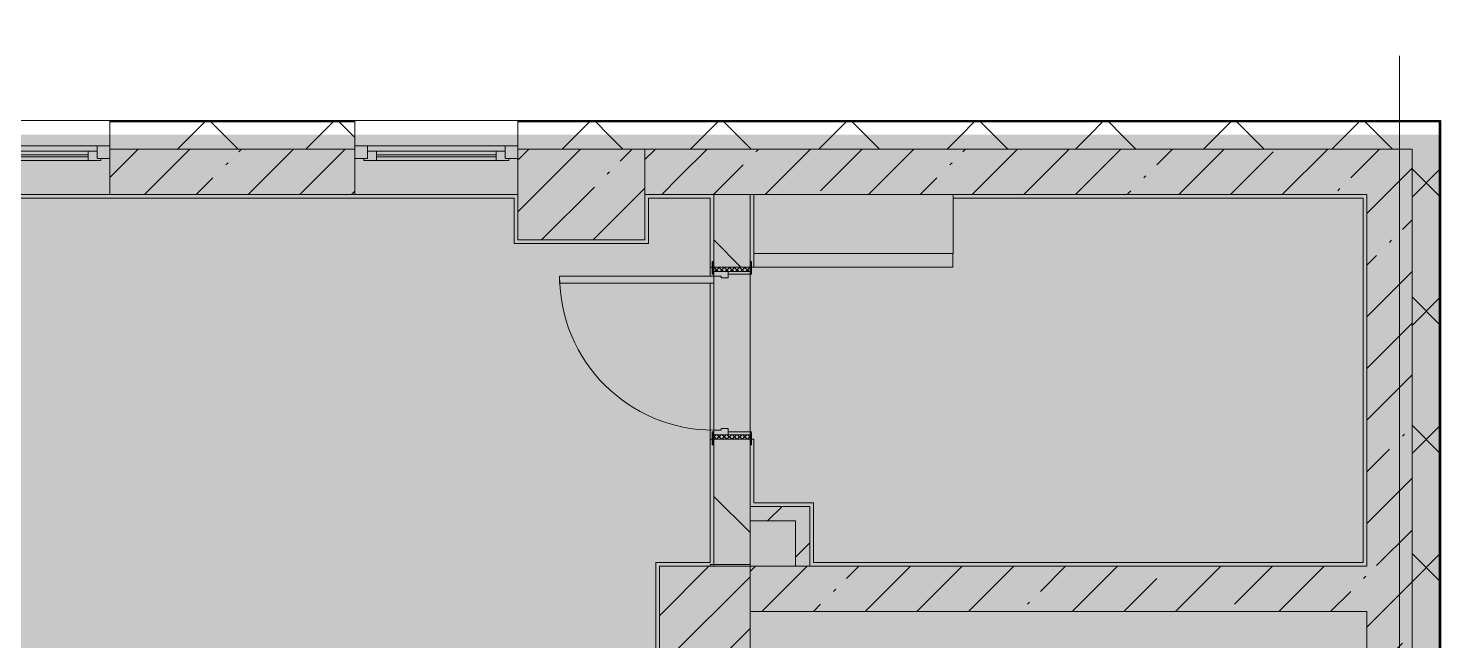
# Model space of a CAD drawing. Header units: millimetres. Extents: x -8624 to 200664, y -8553 to 29000.
# Drawn here: x 117450 to 125238, y 18689 to 22067 of the extents above; entities that cross this region are included whole.
import ezdxf

# ---------------------------------------------------------------- set-up
doc = ezdxf.new("R2010")
doc.units = ezdxf.units.MM
doc.layers.add('A-DETL-GENF-1', color=7, linetype='Continuous', lineweight=9, true_color=0xc0c0c0, transparency=0.4)
for name, color, linetype, lineweight, true_color in [('A-DOOR-1', 7, 'Continuous', 5, 0xb7b7b7), ('A-DOOR-2', 7, 'Continuous', 5, 0xe2e2e2), ('A-DOOR-3', 7, 'Continuous', 5, 0xaaaaaa), ('A-DOOR-FRAM-1', 7, 'Continuous', 5, 0xe2e2e2), ('A-DOOR-FRAM-2', 7, 'Continuous', 5, 0xb7b7b7), ('A-DOOR-FRAM-3', 7, 'Continuous', 5, 0xaaaaaa), ('A-FLOR-1', 7, 'Continuous', 5, 0xb7b7b7), ('A-GLAZ-1', 7, 'Continuous', 5, 0x737373), ('A-WALL-2', 7, 'Continuous', 5, 0x737373), ('A-WALL-3', 7, 'Continuous', 9, 0x737373), ('I-WALL-2', 7, 'Continuous', 5, 0x737373), ('S-COLS-1', 7, 'Continuous', 5, 0x737373)]:
    doc.layers.add(name, color=color, linetype=linetype, lineweight=lineweight, true_color=true_color)
for name, color, linetype, lineweight in [('A-WALL', 7, 'Continuous', 5), ('A-WALL-1', 7, 'Continuous', 9), ('I-WALL', 7, 'Continuous', 5), ('S-COLS', 7, 'Continuous', 5), ('Оси', 7, 'Continuous', 9)]:
    doc.layers.add(name, color=color, linetype=linetype, lineweight=lineweight)
pattern_1 = [(45, (0, 0), (-285.1231, 285.1231), []), (45, (285.12, 0), (-285.1231, 285.1231), [504.031, -100.806, 16.764, -84.042])]
pattern_2 = [(45, (0, 0), (-353.5534, 353.5534), []), (135, (0, 0), (-353.5534, -353.5534), [])]
pattern_3 = [(45, (0, 0), (-176.7767, 176.7767), [])]

# ---------------------------------------------------------------- blocks, each defined once
blk = doc.blocks.new('120_Окно_СКБ_1Ст - 120_Окно_СКБ_1Ст 900х2500_h_ с форточкой-22876038-3_1_3_птичка копия 1')
at = {"layer": 'A-GLAZ-1'}
for p, q in [((-450, -127), (-450, -57)), ((-450, -57), (-380, -57)), ((450, -57), (-450, -57)), ((-380, -57), (-380, -127)), ((380, -127), (380, -57)), ((380, -57), (450, -57)), ((450, -57), (450, -127)), ((-380, -127), (-450, -127)), ((-450, -127), (-400, -127)), ((-380, -127), (-400, -127)), ((-400, -127), (-400, -137)), ((-400, -137), (400, -137)), ((400, -137), (-400, -137)), ((380, -87), (-380, -87)), ((-380, -87), (-380, -127)), ((-330, -137), (-330, -87)), ((-330, -107), (330, -107)), ((330, -117), (-330, -117)), ((330, -137), (330, -87)), ((380, -127), (380, -87)), ((450, -127), (380, -127)), ((400, -127), (380, -127)), ((400, -127), (450, -127)), ((400, -137), (400, -127))]:
    blk.add_line(p, q, dxfattribs=at)
blk = doc.blocks.new('110_Дверь_СКБ_1Ст_Внутренняя1 - Д-8 950x2100h_охрана-V61-3_1_3_птичка копия 1')
at = {"layer": 'A-DOOR-2'}
h = blk.add_hatch(color=256, dxfattribs=at)
h.paths.add_polyline_path([(-437.5, 100), (-437.5, 20), (-402.5, 20), (-402.5, 60), (-412.5, 60), (-412.5, 100)])
h.paths.add_polyline_path([(427.5, 60), (427.5, 20), (462.5, 20), (462.5, 100), (437.5, 100), (437.5, 60)])
at = {"layer": 'A-DOOR-3'}
h = blk.add_hatch(dxfattribs=at)
h.set_pattern_fill('FP_29', color=256, style=0, pattern_type=2)
h.set_pattern_definition([(135, (1826.41, 164.685), (-14.14214, -14.14214), []), (225, (1826.41, 164.685), (14.14214, -14.14214), [])])
h.paths.add_polyline_path([(462.5, -100), (487.5, -100), (487.5, 100), (462.5, 100)])
at = {"layer": 'A-DOOR-FRAM-1'}
for points in [[(397.5, 100), (437.5, 100), (437.5, 950), (397.5, 950), (397.5, 645.6)], [(-492.5, 100), (-422.5, 100), (-422.5, 108), (-492.5, 108)], [(447.5, 100), (517.5, 100), (517.5, 108), (447.5, 108)], [(-437.5, -100), (-422.5, -100), (-422.5, 20), (-437.5, 20)], [(447.5, -100), (462.5, -100), (462.5, 20), (447.5, 20)], [(-492.5, -108), (-422.5, -108), (-422.5, -100), (-492.5, -100)], [(447.5, -108), (517.5, -108), (517.5, -100), (447.5, -100)]]:
    blk.add_hatch(color=256, dxfattribs=at).paths.add_polyline_path(points)
at = {"layer": 'A-DOOR-FRAM-3'}
h = blk.add_hatch(dxfattribs=at)
h.set_pattern_fill('FP_30', color=256, style=0, pattern_type=2)
h.set_pattern_definition([(45, (-296.384, 164.685), (-14.1421, 14.1421), []), (135, (-296.384, 164.685), (-14.1421, -14.1421), [])])
h.paths.add_polyline_path([(-462.5, -100), (-437.5, -100), (-437.5, 100), (-462.5, 100)])
at = {"layer": 'A-DOOR-1'}
for p, q in [((437.5, 950), (397.5, 950)), ((397.5, 950), (397.5, 100)), ((437.5, 100), (437.5, 950)), ((397.5, 100), (437.5, 100))]:
    blk.add_line(p, q, dxfattribs=at)
blk.add_arc((437.5, 100), 850, 90, 180, dxfattribs=at)
at = {"layer": 'A-DOOR-FRAM-2'}
for p, q in [((-422.5, 108), (-492.5, 108)), ((-492.5, 108), (-492.5, 100)), ((-492.5, 100), (-422.5, 100)), ((-437.5, 100), (-462.5, 100)), ((-462.5, 100), (-462.5, -100)), ((-412.5, 100), (-437.5, 100)), ((-437.5, 100), (-437.5, 20)), ((-437.5, -100), (-437.5, 100)), ((-422.5, 100), (-437.5, 100)), ((-437.5, 100), (-437.5, 99)), ((-437.5, 99), (-422.5, 99)), ((-422.5, 100), (-422.5, 108)), ((-422.5, 99), (-422.5, 100)), ((-412.5, 60), (-412.5, 100)), ((437.5, 100), (437.5, 60)), ((462.5, 100), (437.5, 100)), ((517.5, 108), (447.5, 108)), ((447.5, 108), (447.5, 100)), ((462.5, 100), (447.5, 100)), ((447.5, 100), (447.5, 99)), ((447.5, 100), (517.5, 100)), ((447.5, 99), (462.5, 99)), ((462.5, 20), (462.5, 100)), ((487.5, 100), (462.5, 100)), ((462.5, 100), (462.5, -100)), ((462.5, 99), (462.5, 100)), ((487.5, -100), (487.5, 100)), ((517.5, 100), (517.5, 108)), ((-437.5, 20), (-402.5, 20)), ((-422.5, 20), (-437.5, 20)), ((-437.5, 20), (-437.5, -100)), ((-422.5, -100), (-422.5, 20)), ((-402.5, 60), (-412.5, 60)), ((-402.5, 20), (-402.5, 60)), ((437.5, 60), (427.5, 60)), ((427.5, 60), (427.5, 20)), ((427.5, 20), (462.5, 20)), ((462.5, 20), (447.5, 20)), ((447.5, 20), (447.5, -100)), ((462.5, -100), (462.5, 20)), ((-422.5, -100), (-492.5, -100)), ((-492.5, -100), (-492.5, -108)), ((-492.5, -108), (-422.5, -108)), ((-462.5, -100), (-437.5, -100)), ((-437.5, -100), (-422.5, -100)), ((-422.5, -108), (-422.5, -100)), ((447.5, -100), (462.5, -100)), ((517.5, -100), (447.5, -100)), ((447.5, -100), (447.5, -108)), ((447.5, -108), (517.5, -108)), ((462.5, -100), (487.5, -100)), ((517.5, -108), (517.5, -100))]:
    blk.add_line(p, q, dxfattribs=at)
blk = doc.blocks.new('120_Окно_СКБ_1Ст - 120_Окно_СКБ_1Ст 900х2500_h_ с форточкой-V49-3_1_3_птичка копия 1')
at = {"layer": 'A-GLAZ-1'}
for p, q in [((-450, -127), (-450, -57)), ((-450, -57), (-380, -57)), ((450, -57), (-450, -57)), ((-380, -57), (-380, -127)), ((380, -127), (380, -57)), ((380, -57), (450, -57)), ((450, -57), (450, -127)), ((-380, -127), (-450, -127)), ((-450, -127), (-400, -127)), ((-380, -127), (-400, -127)), ((-400, -127), (-400, -137)), ((-400, -137), (400, -137)), ((400, -137), (-400, -137)), ((380, -87), (-380, -87)), ((-380, -87), (-380, -127)), ((-330, -137), (-330, -87)), ((-330, -107), (330, -107)), ((330, -117), (-330, -117)), ((330, -137), (330, -87)), ((380, -127), (380, -87)), ((450, -127), (380, -127)), ((400, -127), (380, -127)), ((400, -127), (449.8, -127)), ((400, -137), (400, -127))]:
    blk.add_line(p, q, dxfattribs=at)
blk = doc.blocks.new('BSC_Колонна _Прямоугольная - 700х500-23282984-3_1_3_птичка копия 1')
at = {"layer": 'S-COLS'}
h = blk.add_hatch(dxfattribs=at)
h.set_pattern_fill('FP_74', color=256, style=0, pattern_type=2)
h.set_pattern_definition([(45, (-120500, -21150), (-285.1231, 285.1231), []), (45, (-120214.88, -21150), (-285.1231, 285.1231), [504.031, -100.806, 16.764, -84.042])])
h.paths.add_polyline_path([(-350, -250), (350, -250), (350, 250), (-350, 250), (-350, -227)])
at = {"layer": 'S-COLS-1'}
for p, q in [((350, 250), (-350, 250)), ((-350, 250), (-350, -250)), ((350, -250), (350, 250)), ((-350, -250), (350, -250))]:
    blk.add_line(p, q, dxfattribs=at)
blk = doc.blocks.new('BSC_Колонна _Прямоугольная - 500х500-V125-3_1_3_птичка копия 1')
at = {"layer": 'S-COLS'}
h = blk.add_hatch(dxfattribs=at)
h.set_pattern_fill('FP_103', color=256, style=0, pattern_type=2)
h.set_pattern_definition([(45, (-121180, -18850), (-285.1231, 285.1231), []), (45, (-120894.88, -18850), (-285.1231, 285.1231), [504.031, -100.806, 16.764, -84.042])])
h.paths.add_polyline_path([(-250, -250), (250, -250), (250, 250), (-250, 250), (-250, -204.4)])
at = {"layer": 'S-COLS-1'}
for p, q in [((250, 250), (-250, 250)), ((-250, 250), (-250, -250)), ((250, -250), (250, 250)), ((-250, -250), (250, -250))]:
    blk.add_line(p, q, dxfattribs=at)
blk = doc.blocks.new('Зашивка приборов отопления43 - Зашивка приборов отопления-33398518-3_1_3_птичка копия 1')
at = {"layer": 'A-WALL-2'}
for p, q in [((121290.8, 18994.6), (121290.8, 18669.6)), ((122390.8, 18669.6), (122390.8, 18994.6)), ((121290.8, 18669.6), (122390.8, 18669.6)), ((122389.3, 18669.6), (121290.8, 18669.6)), ((121290.8, 18669.6), (121290.8, 18594.6)), ((122389.3, 18594.6), (122389.3, 18669.6)), ((121290.8, 18594.6), (122389.3, 18594.6))]:
    blk.add_line(p, q, dxfattribs=at)

msp = doc.modelspace()

# ---------------------------------------------------------------- hatches: boundary and pattern name
at = {"layer": 'A-DETL-GENF-1'}
msp.add_hatch(color=256, dxfattribs=at).paths.add_polyline_path([(120684.4, -258), (125233, -258), (125233, 21479), (93333, 21479), (93333, 27379), (84570, 27379), (84570, 10208.3), (89210, 10208.3), (89210, -258), (119801.7, -258)])
at = {"layer": 'A-WALL'}
h = msp.add_hatch(dxfattribs=at)
h.set_pattern_fill('FP_27', color=256, style=0, pattern_type=2)
h.set_pattern_definition(pattern_2)
h.paths.add_polyline_path([(125080, 21400), (125230, 21400), (125230, 21479), (120150.2, 21479), (120150.2, 21400), (124830, 21400)])
h.paths.add_polyline_path([(93310, 21400), (93310, 21550), (93290, 21550), (93290, 21400), (93304.1, 21400)])
h.paths.add_polyline_path([(104650.2, 21400), (104650.2, 21479), (103450, 21479), (103450, 21400)])
h.paths.add_polyline_path([(106050, 21400), (106850.4, 21400), (106850.4, 21479), (105550.2, 21479), (105550.2, 21400)])
h.paths.add_polyline_path([(107750.4, 21400), (109050.4, 21400), (109050.4, 21479), (107750.4, 21479)])
h.paths.add_polyline_path([(119250.2, 21400), (119250.2, 21479), (117900.4, 21479), (117900.4, 21400), (118919, 21400)])
h.paths.add_polyline_path([(109950.4, 21400), (111250, 21400), (111250, 21479), (109950.4, 21479)])
h.paths.add_polyline_path([(117000.4, 21400), (117000.4, 21479), (116130.4, 21479), (116130.4, 21400), (116271, 21400)])
h.paths.add_polyline_path([(113550, 21400), (114700.4, 21400), (114700.4, 21479), (113550, 21479)])
h.paths.add_polyline_path([(100580, 21400), (101150, 21400), (101150, 21479), (96610, 21479), (96610, 21400), (100382.7, 21400)])
h = msp.add_hatch(dxfattribs=at)
h.set_pattern_fill('FP_27', color=256, style=0, pattern_type=2)
h.set_pattern_definition(pattern_2)
h.paths.add_polyline_path([(125159, 21479), (125230, 21479), (125230, 21550), (120150.2, 21550), (120150.2, 21479), (125040.7, 21479)])
h.paths.add_polyline_path([(96610, 21479), (101150, 21479), (101150, 21550), (96610, 21550)])
h.paths.add_polyline_path([(118919, 21479), (119250.2, 21479), (119250.2, 21550), (117900.4, 21550), (117900.4, 21479), (118539.3, 21479)])
h.paths.add_polyline_path([(104650.2, 21479), (104650.2, 21550), (103450, 21550), (103450, 21479), (104082.1, 21479)])
h.paths.add_polyline_path([(116271, 21479), (117000.4, 21479), (117000.4, 21550), (116130.4, 21550), (116130.4, 21479)])
h.paths.add_polyline_path([(106235, 21479), (106850.4, 21479), (106850.4, 21550), (105550.2, 21550), (105550.2, 21479), (106050, 21479)])
h.paths.add_polyline_path([(113622.9, 21479), (114700.4, 21479), (114700.4, 21550), (113550, 21550), (113550, 21479)])
h.paths.add_polyline_path([(111050, 21479), (111250, 21479), (111250, 21550), (109950.4, 21550), (109950.4, 21479), (110634.9, 21479)])
h.paths.add_polyline_path([(107750.4, 21479), (109050.4, 21479), (109050.4, 21550), (107750.4, 21550)])
h = msp.add_hatch(dxfattribs=at)
h.set_pattern_fill('FP_27', color=256, style=0, pattern_type=2)
h.set_pattern_definition(pattern_2)
h.paths.add_polyline_path([(125221.3, -250), (125230, -250), (125230, 7700), (125080, 7700), (125080, -250), (125205.5, -250)])
h.paths.add_polyline_path([(125080, 8900), (125230, 8900), (125230, 10820), (125080, 10820), (125080, 9535.9)])
h.paths.add_polyline_path([(125080, 13120), (125230, 13120), (125230, 21400), (125080, 21400), (125080, 16368.2)])
at = {"layer": 'I-WALL'}
h = msp.add_hatch(dxfattribs=at)
h.set_pattern_fill('FP_23', color=256, style=0, pattern_type=2)
h.set_pattern_definition(pattern_1)
h.paths.add_polyline_path([(110092.2, 21150), (110350, 21150), (110350, 21400), (109950.4, 21400), (109950.4, 21150)])
h.paths.add_polyline_path([(121040, 21150), (121040, 21400), (120850, 21400), (120850, 21150)])
h.paths.add_polyline_path([(118919, 21150), (119250.2, 21150), (119250.2, 21400), (117900.4, 21400), (117900.4, 21150)])
h.paths.add_polyline_path([(111050, 21150), (111250, 21150), (111250, 21400), (111050, 21400), (111050, 21275)])
h.paths.add_polyline_path([(113550, 21150), (114700.4, 21150), (114700.4, 21400), (113550, 21400)])
h.paths.add_polyline_path([(117000.4, 21150), (117000.4, 21400), (116130.4, 21400), (116130.4, 21150), (116271, 21150)])
h.paths.add_polyline_path([(104650.2, 21150), (104650.2, 21400), (103450, 21400), (103450, 21150)])
h.paths.add_polyline_path([(100824.1, 21150), (101150, 21150), (101150, 21400), (100800, 21400), (100800, 21150)])
h.paths.add_polyline_path([(106050, 21150), (106850.4, 21150), (106850.4, 21400), (106050, 21400), (106050, 21246.1)])
h.paths.add_polyline_path([(109050.4, 21150), (109050.4, 21400), (107750.4, 21400), (107750.4, 21150), (108326.8, 21150)])
h = msp.add_hatch(dxfattribs=at)
h.set_pattern_fill('FP_23', color=256, style=0, pattern_type=2)
h.set_pattern_definition(pattern_1)
h.paths.add_polyline_path([(124830, 21150), (124830, 21400), (121040, 21400), (121040, 21150), (124215.1, 21150)])
h = msp.add_hatch(dxfattribs=at)
h.set_pattern_fill('FP_23', color=256, style=0, pattern_type=2)
h.set_pattern_definition(pattern_1)
h.paths.add_polyline_path([(124830, 10600), (125080, 10600), (125080, 10820), (124830, 10820), (124830, 10674.6)])
h.paths.add_polyline_path([(125080, 13120), (125080, 21400), (124830, 21400), (124830, 13120)])
h = msp.add_hatch(dxfattribs=at)
h.set_pattern_fill('FP_26', color=256, style=0, pattern_type=2)
h.set_pattern_definition([(135, (0, 0), (-353.5534, -353.5534), [])])
h.paths.add_polyline_path([(121230, 19100), (121430, 19100), (121430, 19800), (121230, 19800), (121230, 19770)])
h.paths.add_polyline_path([(121430, 20750), (121430, 21150), (121230, 21150), (121230, 20750)])
h = msp.add_hatch(dxfattribs=at)
h.set_pattern_fill('FP_28', color=256, style=0, pattern_type=2)
h.set_pattern_definition(pattern_3)
h.paths.add_polyline_path([(121680, 19350), (121760, 19350), (121760, 19430), (121430, 19430), (121430, 19350), (121567.1, 19350)])
h = msp.add_hatch(dxfattribs=at)
h.set_pattern_fill('FP_28', color=256, style=0, pattern_type=2)
h.set_pattern_definition(pattern_3)
h.paths.add_polyline_path([(121760, 19100), (121760, 19350), (121680, 19350), (121680, 19100)])
h = msp.add_hatch(dxfattribs=at)
h.set_pattern_fill('FP_23', color=256, style=0, pattern_type=2)
h.set_pattern_definition(pattern_1)
h.paths.add_polyline_path([(121210, 10380), (121430, 10380), (121430, 10825), (121210, 10825), (121210, 10400)])
h.paths.add_polyline_path([(121380, 12225), (121430, 12225), (121430, 13400), (121210, 13400), (121210, 12225), (121350, 12225)])
h.paths.add_polyline_path([(121210, 13900), (121430, 13900), (121430, 18600), (121210, 18600), (121210, 14090.7)])
h.paths.add_polyline_path([(121429.6, 19100), (121430, 19100), (121430, 19110), (121210, 19110), (121210, 19100)])
h = msp.add_hatch(dxfattribs=at)
h.set_pattern_fill('FP_23', color=256, style=0, pattern_type=2)
h.set_pattern_definition(pattern_1)
h.paths.add_polyline_path([(124830, 18850), (124830, 19100), (121430, 19100), (121430, 18850), (124215.1, 18850)])

# ---------------------------------------------------------------- linework, layer by layer
at = {"layer": 'A-FLOR-1'}
for p, q in [((120130.2, 21130), (116120.4, 21130)), ((120130.2, 20880), (120130.2, 21130)), ((121210, 21130), (120870, 21130)), ((120870, 21130), (120870, 20880)), ((121210, 21130), (121210, 20700)), ((124810, 21130), (122550, 21130)), ((124810, 19120), (124810, 21130)), ((120870, 20880), (120130.2, 20880)), ((121222, 20750), (121210, 20750)), ((121450, 20750), (121438, 20750)), ((121210, 20660), (121210, 19120)), ((121210, 19800), (121222, 19800)), ((121438, 19800), (121450, 19800)), ((121450, 19800), (121450, 19450)), ((121450, 19450), (121780, 19450)), ((121780, 19450), (121780, 19120)), ((120910, 18580), (120910, 19120)), ((120910, 19120), (121210, 19120)), ((121780, 19120), (124810, 19120))]:
    msp.add_line(p, q, dxfattribs=at)
at = {"layer": 'A-WALL'}
for p, q in [((125238, 21558), (117000.4, 21558)), ((117900.4, 21558), (117900.4, 21400)), ((119250.2, 21400), (119250.2, 21558)), ((120150.2, 21558), (120150.2, 21400)), ((125238, -258), (125238, 21558))]:
    msp.add_line(p, q, dxfattribs=at)
at = {"layer": 'A-WALL-1'}
for p, q in [((119250.2, 21553), (117900.4, 21553)), ((119250.2, 21550), (117900.4, 21550)), ((125233, 21553), (120150.2, 21553)), ((125230, 21550), (120150.2, 21550))]:
    msp.add_line(p, q, dxfattribs=at)
at = {"layer": 'A-WALL-2'}
msp.add_line((125080, 21400), (125080, 21400), dxfattribs=at)
at = {"layer": 'A-WALL-3'}
for p, q in [((125230, 13120), (125230, 21550)), ((125233, 13120), (125233, 21553)), ((119250.2, 21400), (117900.4, 21400)), ((120850, 21400), (124830, 21400)), ((125080, 21400), (125080, 13120)), ((125080, 13120), (125080, 21400)), ((121430, 21150), (121230, 21150)), ((121430, 19430), (121430, 19350)), ((121680, 19100), (121760, 19100))]:
    msp.add_line(p, q, dxfattribs=at)
at = {"layer": 'I-WALL-2'}
for p, q in [((117900.4, 21400), (117900.4, 21150)), ((119250.2, 21150), (119250.2, 21400)), ((125080, 21400), (124830, 21400)), ((116100.4, 21150), (120150, 21150)), ((120850, 21150), (121230, 21150)), ((121230, 21150), (121230, 20780)), ((121430, 20780), (121430, 21150)), ((121430, 21150), (124830, 21150)), ((124830, 21150), (124830, 19100)), ((121230, 19850), (121230, 20660)), ((121430, 20710), (121430, 19840)), ((121230, 19770), (121230, 19100)), ((121430, 19430), (121430, 19770)), ((121760, 19430), (121430, 19430)), ((121760, 19100), (121760, 19430)), ((121430, 19350), (121680, 19350)), ((121430, 19100), (121430, 19350)), ((121680, 19350), (121680, 19100)), ((121210, 19110), (121210, 19100)), ((121430, 19110), (121210, 19110)), ((121680, 19100), (121430, 19100)), ((124830, 19100), (121760, 19100)), ((121430, 18850), (124830, 18850)), ((124830, 18850), (124830, 10600))]:
    msp.add_line(p, q, dxfattribs=at)
at = {"layer": 'Оси'}
msp.add_line((125010, 10029.8), (125010, 21915.1), dxfattribs=at)

# ---------------------------------------------------------------- block references
at = {"layer": 'A-DOOR-1', "rotation": 89.99999999999987}
msp.add_blockref('110_Дверь_СКБ_1Ст_Внутренняя1 - Д-8 950x2100h_охрана-V61-3_1_3_птичка копия 1', (121330, 20262.5), dxfattribs=at)
at = {"layer": 'A-GLAZ-1'}
for name, p in [('120_Окно_СКБ_1Ст - 120_Окно_СКБ_1Ст 900х2500_h_ с форточкой-22876038-3_1_3_птичка копия 1', (117450.4, 21475)), ('120_Окно_СКБ_1Ст - 120_Окно_СКБ_1Ст 900х2500_h_ с форточкой-V49-3_1_3_птичка копия 1', (119700.2, 21475))]:
    msp.add_blockref(name, p, dxfattribs=at)
at = {"layer": 'A-WALL-2'}
msp.add_blockref('Зашивка приборов отопления43 - Зашивка приборов отопления-33398518-3_1_3_птичка копия 1', (159.2, 2155.4), dxfattribs=at)
at = {"layer": 'S-COLS-1'}
for name, p in [('BSC_Колонна _Прямоугольная - 700х500-23282984-3_1_3_птичка копия 1', (120500, 21150)), ('BSC_Колонна _Прямоугольная - 500х500-V125-3_1_3_птичка копия 1', (121180, 18850))]:
    msp.add_blockref(name, p, dxfattribs=at)

doc.saveas('drawing.dxf')
